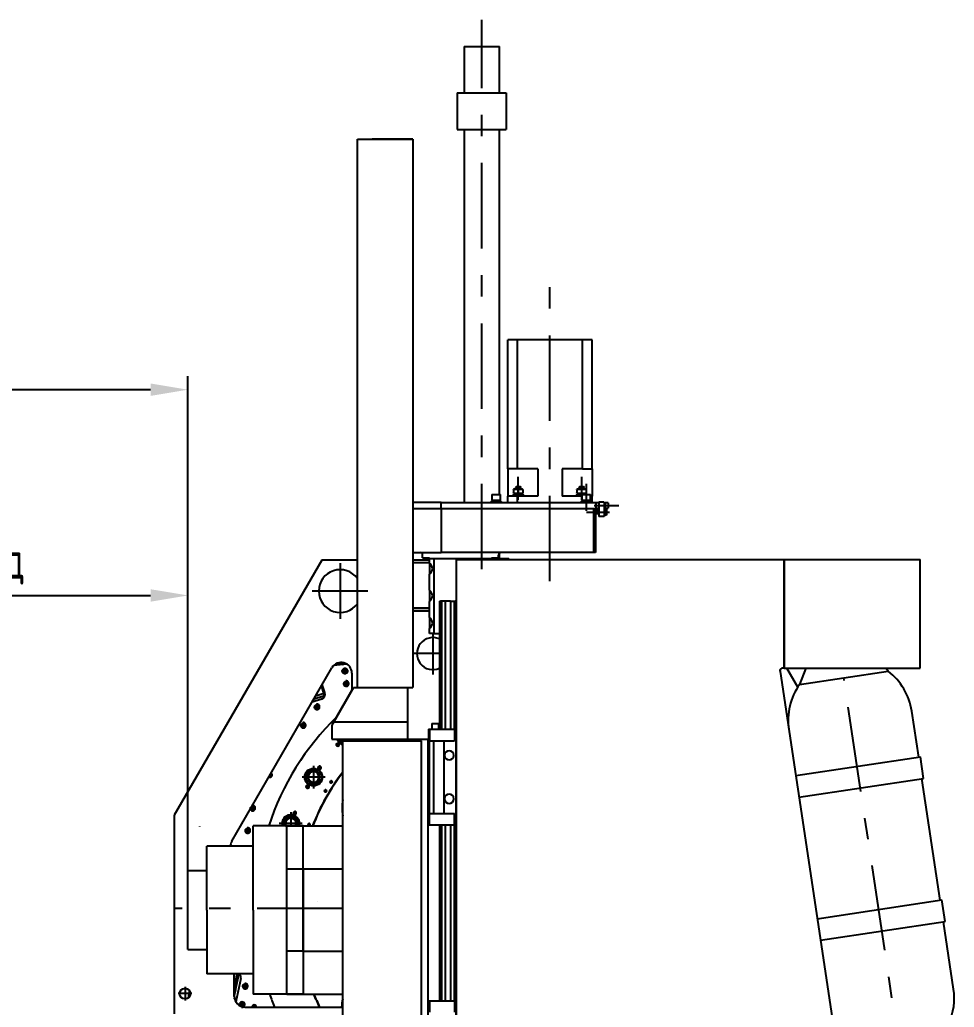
# Model space of a CAD drawing. Extents: x 387 to 958, y 84 to 319.
# Drawn here: x 517.9 to 605.2, y 173 to 265.3 of the extents above; entities that cross this region are included whole.
import ezdxf

# ---------------------------------------------------------------- set-up
doc = ezdxf.new("R2010")
doc.units = 0
doc.header["$PDMODE"] = 1
doc.linetypes.add('AXIS-MY', pattern=[15, 8, -2.5, 2, -2.5])
doc.linetypes.add('DASHDOT', pattern=[6, 3, -1.5, 0, -1.5])
doc.layers.get('0').update_dxf_attribs({"linetype": 'CONTINUOUS'})
doc.layers.get('DEFPOINTS').update_dxf_attribs({"linetype": 'CONTINUOUS'})
doc.layers.add('AXIS', color=1, linetype='AXIS-MY')
doc.layers.add('DIM', color=4, linetype='CONTINUOUS')
doc.styles.add('MY-DIM', font='txt@cad.shx', dxfattribs={"width": 0.7})
doc.dimstyles.new('MY-STYLE', dxfattribs={"dimtxt": 3.5, "dimasz": 3.5, "dimexe": 1.25, "dimexo": 0, "dimgap": 1, "dimtad": 1, "dimdec": 4, "dimtxsty": 'MY-DIM', "dimcen": 2.5, "dimclrt": 7, "dimazin": 3, "dimtfac": 1, "dimtdec": 4, "dimtmove": 0, "dimatfit": 3, "dimtolj": 1, "dimtzin": 0})

# ---------------------------------------------------------------- blocks, each defined once
blk = doc.blocks.new('*D36')
at = {"layer": 'DEFPOINTS', "color": 0}
for p in [(533.592, 211.491), (490.791, 189.375), (533.592, 185.749)]:
    blk.add_point(p, dxfattribs=at)
at = {"layer": 'DIM', "color": 0}
for p, q in [((490.791, 189.375), (490.791, 212.741)), ((533.592, 185.749), (533.592, 212.741)), ((494.291, 211.491), (530.092, 211.491))]:
    blk.add_line(p, q, dxfattribs=at)
for points in [[(494.291, 212.074), (494.291, 210.908), (490.791, 211.491)], [(530.092, 212.074), (530.092, 210.908), (533.592, 211.491)]]:
    blk.add_solid(points, dxfattribs=at)
at = {"layer": 'DIM', "color": 7, "insert": (512.192, 214.533), "char_height": 3.5, "attachment_point": 5, "style": 'MY-DIM'}
blk.add_mtext('\\A1;935 ход', dxfattribs=at)
blk = doc.blocks.new('*D37')
at = {"layer": 'DEFPOINTS', "color": 0}
for p in [(480.761, 230.735), (533.592, 212.741), (480.761, 190.625)]:
    blk.add_point(p, dxfattribs=at)
at = {"layer": 'DIM', "color": 0}
for p, q in [((480.761, 190.625), (480.761, 231.985)), ((533.592, 212.741), (533.592, 231.985)), ((530.092, 230.735), (484.261, 230.735))]:
    blk.add_line(p, q, dxfattribs=at)
for points in [[(484.261, 231.318), (484.261, 230.152), (480.761, 230.735)], [(530.092, 231.318), (530.092, 230.152), (533.592, 230.735)]]:
    blk.add_solid(points, dxfattribs=at)
at = {"layer": 'DIM', "color": 7, "insert": (507.177, 233.485), "char_height": 3.5, "attachment_point": 5, "style": 'MY-DIM'}
blk.add_mtext('\\A1;1040 max', dxfattribs=at)

msp = doc.modelspace()

# ---------------------------------------------------------------- linework, layer by layer
at = {"color": 7, "linetype": 'CONTINUOUS'}
for p, q in [((559.4079097, 262.8277635), (561.0578734, 262.8277635)), ((559.4079097, 262.8277635), (559.4079097, 258.5124737)), ((561.0578734, 262.8277635), (562.7078371, 262.8277635)), ((562.7078371, 258.5124737), (562.7078371, 262.8277635)), ((558.7733082, 258.5124737), (558.7733082, 255.0602419)), ((558.7733082, 258.5124737), (563.3424386, 258.5124737)), ((563.3424386, 258.5124737), (563.3424386, 255.0602419)), ((558.7733082, 255.0602419), (563.3424386, 255.0602419)), ((559.4079097, 255.0602419), (559.4079097, 220.1825469)), ((562.7078371, 220.9186845), (562.7078371, 255.0602419)), ((549.4319751, 254.159087), (554.6103228, 254.159087)), ((549.4319751, 254.1587273), (549.4319751, 254.159087)), ((549.4319751, 202.8829312), (549.4319751, 254.1587273)), ((549.4319751, 254.1587273), (554.6103228, 254.1587273)), ((554.6103228, 254.1589136), (550.8027142, 254.1588953)), ((550.8027142, 254.1588953), (550.8027142, 254.1588247)), ((550.8027142, 254.1588247), (554.6103228, 254.1588063)), ((554.6103228, 254.159087), (554.6103228, 254.1589136)), ((554.6103228, 254.1589136), (554.6103228, 254.1588063)), ((554.6103228, 254.1588063), (554.6103228, 254.1587273)), ((554.6103228, 254.1587273), (554.6103228, 202.8829312)), ((564.3994959, 235.4129814), (563.4947429, 235.4129814)), ((563.4947429, 223.33017), (563.4947429, 235.4129814)), ((570.4590477, 235.4129814), (564.3994959, 235.4129814)), ((564.3994959, 223.33017), (564.3994959, 235.4129814)), ((570.4590477, 223.33017), (570.4590477, 235.4129814)), ((571.3638007, 235.4129814), (570.4590477, 235.4129814)), ((571.3638007, 223.33017), (571.3638007, 235.4129814)), ((563.4947429, 223.33017), (563.4947429, 220.7917643)), ((564.3994959, 223.33017), (563.4947429, 223.33017)), ((566.2948242, 223.33017), (564.3994959, 223.33017)), ((566.2948242, 223.33017), (566.2948242, 220.7917643)), ((568.5637194, 223.33017), (568.5637194, 220.7917643)), ((570.4590477, 223.33017), (568.5637194, 223.33017)), ((570.4590477, 223.33017), (571.3638007, 223.33017)), ((571.3638007, 223.33017), (571.3638007, 220.7917643)), ((564.2950358, 221.6802063), (564.2138068, 221.5989773)), ((564.2950358, 221.6802063), (564.6402589, 221.6802063)), ((564.7214879, 221.5989773), (564.6402589, 221.6802063)), ((570.2182847, 221.6802063), (570.1370557, 221.5989773)), ((570.2182847, 221.6802063), (570.5018279, 221.6802063)), ((570.5018279, 221.6802063), (570.5635079, 221.6802063)), ((570.6447369, 221.5989773), (570.5635079, 221.6802063)), ((561.9970835, 220.9186845), (562.8093734, 220.9186845)), ((561.9970835, 220.9186845), (561.9970835, 220.4110034)), ((562.8093734, 220.4110034), (562.8093734, 220.9186845)), ((564.3994959, 220.7917643), (563.4947429, 220.7917643)), ((563.4947429, 220.1825469), (563.4947429, 220.7917643)), ((563.9599662, 220.8933005), (564.9753285, 220.8933005)), ((563.9599662, 220.8933005), (563.9599662, 220.7917643)), ((564.0716561, 221.4263657), (564.0361184, 221.405848)), ((564.0361184, 221.3673054), (564.0361184, 221.4032446)), ((564.0361184, 221.3673054), (564.0361184, 221.0792811)), ((564.0361184, 221.0434915), (564.0361184, 221.0792811)), ((564.0361184, 221.0407385), (564.0716561, 221.0202208)), ((564.8636387, 221.4263657), (564.0716561, 221.4263657)), ((564.8636387, 221.0202208), (564.0716561, 221.0202208)), ((564.0818097, 221.0202208), (564.0818097, 220.8933005)), ((564.7214879, 221.5989773), (564.2138068, 221.5989773)), ((564.2138068, 221.5989773), (564.2138068, 221.4263657)), ((566.2948242, 220.7917643), (564.3994959, 220.7917643)), ((564.3994959, 220.1825469), (564.3994959, 220.7917643)), ((564.4676474, 221.3673054), (564.4676474, 221.0792811)), ((564.7214879, 221.4263657), (564.7214879, 221.5989773)), ((564.8991763, 221.405848), (564.8636387, 221.4263657)), ((564.8636387, 221.0202208), (564.8991763, 221.0407385)), ((564.8991763, 221.4030949), (564.8991763, 221.3673054)), ((564.8991763, 221.3673054), (564.8991763, 221.0792811)), ((564.8991763, 221.0792811), (564.8991763, 221.0433419)), ((564.9753285, 220.7917643), (564.9753285, 220.8933005)), ((570.4245906, 220.7917643), (568.5637194, 220.7917643)), ((569.8832151, 220.8933005), (570.4245906, 220.8933005)), ((569.8832151, 220.8933005), (569.8832151, 220.7917643)), ((569.994905, 221.4263657), (569.9593673, 221.405848)), ((569.9593673, 221.3673054), (569.9593673, 221.4032446)), ((569.9593673, 221.3673054), (569.9593673, 221.0792811)), ((569.9593673, 221.0434915), (569.9593673, 221.0792811)), ((569.9593673, 221.0407385), (569.994905, 221.0202208)), ((570.7868876, 221.4263657), (569.994905, 221.4263657)), ((570.7868876, 221.0202208), (569.994905, 221.0202208)), ((570.0050586, 221.0202208), (570.0050586, 220.8933005)), ((570.554031, 221.5989773), (570.1370557, 221.5989773)), ((570.1370557, 221.5989773), (570.1370557, 221.4263657)), ((570.3908963, 221.3673054), (570.3908963, 221.0792811)), ((570.4245906, 220.9186845), (570.4245906, 220.4110034)), ((570.4245906, 220.9186845), (571.2368804, 220.9186845)), ((570.6447369, 221.5989773), (570.554031, 221.5989773)), ((570.6447369, 221.4263657), (570.6447369, 221.5989773)), ((570.8224253, 221.405848), (570.7868876, 221.4263657)), ((570.7868876, 221.0202208), (570.8224253, 221.0407385)), ((570.8224253, 221.4030949), (570.8224253, 221.3673054)), ((570.8224253, 221.3673054), (570.8224253, 221.0792811)), ((570.8224253, 221.0792811), (570.8224253, 221.0433419)), ((571.2368804, 220.4110034), (571.2368804, 220.9186845)), ((571.2368804, 220.7917643), (571.3638007, 220.7917643)), ((571.3638007, 220.1825469), (571.3638007, 220.7917643)), ((557.2756488, 220.1825469), (554.6103228, 220.1825469)), ((557.2756488, 220.1825469), (571.7445616, 220.1825469)), ((557.2756488, 219.6240976), (557.2756488, 220.1825469)), ((561.8955473, 220.2840831), (562.9109096, 220.2840831)), ((561.8955473, 220.2840831), (561.8955473, 220.1825469)), ((561.9970835, 220.4110034), (562.8093734, 220.4110034)), ((562.0173908, 220.4110034), (562.0173908, 220.2840831)), ((562.9109096, 220.1825469), (562.9109096, 220.2840831)), ((570.3230544, 220.2840831), (570.3230544, 220.1825469)), ((570.3230544, 220.2840831), (571.3384167, 220.2840831)), ((570.4245906, 220.4110034), (571.2368804, 220.4110034)), ((570.4448978, 220.4110034), (570.4448978, 220.2840831)), ((571.3384167, 220.1825469), (571.3384167, 220.2840831)), ((571.7445616, 219.6240976), (571.7445616, 220.1825469)), ((571.7445616, 220.1825469), (571.9984022, 220.1825469)), ((571.9984022, 220.2079309), (571.9984022, 220.1825469)), ((572.5060833, 220.2079309), (571.9984022, 220.2079309)), ((571.9984022, 220.1825469), (571.9984022, 219.6240976)), ((572.5060833, 220.2079309), (572.5060833, 218.8879599)), ((572.5771587, 220.1292403), (572.5060833, 220.1292403)), ((572.5060833, 219.9168605), (572.5771587, 219.9427298)), ((572.5771587, 219.889784), (572.5060833, 219.8639147)), ((572.5771587, 220.1571628), (572.5771587, 219.6494817)), ((572.8817674, 220.1571628), (572.5771587, 220.1571628)), ((572.8817674, 220.1571628), (572.8817674, 219.6494817)), ((554.6103228, 219.6240976), (557.2756488, 219.6240976)), ((557.2756488, 219.6240976), (571.5414891, 219.6240976)), ((557.2756488, 219.6240976), (557.2756488, 215.5118803)), ((571.5414891, 219.6240976), (571.5922572, 219.6240976)), ((571.5414891, 215.5118803), (571.5414891, 219.6240976)), ((571.5922572, 219.6240976), (571.7445616, 219.6240976)), ((571.6937935, 219.6240976), (571.6937935, 215.5118803)), ((571.7953297, 219.3956411), (571.6937935, 219.3956411)), ((571.6937935, 219.1925686), (571.7953297, 219.1925686)), ((571.9984022, 219.6240976), (571.7445616, 219.6240976)), ((571.8460978, 219.4464092), (571.7953297, 219.3956411)), ((571.7953297, 219.3956411), (571.7953297, 219.1925686)), ((571.7953297, 219.1925686), (571.8460978, 219.1418005)), ((571.8460978, 219.4464092), (571.8460978, 219.1418005)), ((571.9984022, 219.4464092), (571.8460978, 219.4464092)), ((571.8460978, 219.1418005), (571.9984022, 219.1418005)), ((571.9984022, 219.6240976), (571.9984022, 218.8879599)), ((572.5060833, 218.8879599), (571.9984022, 218.8879599)), ((572.5060833, 219.6774041), (572.5771587, 219.6774041)), ((572.5434109, 219.5872147), (572.5060833, 219.5225614)), ((572.5060833, 219.0656483), (572.5434109, 219.000995)), ((572.7225963, 219.5872147), (572.5434109, 219.5872147)), ((572.7225963, 219.4406598), (572.5434109, 219.4406598)), ((572.7225963, 219.1475499), (572.5434109, 219.1475499)), ((572.7225963, 219.000995), (572.5434109, 219.000995)), ((572.5771587, 219.6494817), (572.8817674, 219.6494817)), ((572.7599239, 219.5225614), (572.7225963, 219.5872147)), ((572.7225963, 219.000995), (572.7599239, 219.0656483)), ((572.7599239, 219.2941049), (572.7599239, 219.5225614)), ((572.7599239, 219.0656483), (572.7599239, 219.2941049)), ((554.6103228, 215.5118803), (557.2756488, 215.5118803)), ((555.5241489, 215.0041991), (555.5241489, 215.2580397)), ((571.5414891, 215.5118803), (557.2756488, 215.5118803)), ((562.631685, 215.0041991), (562.631685, 215.2580397)), ((562.7078371, 214.953431), (562.7078371, 215.4393181)), ((571.6937935, 215.5118803), (571.5414891, 215.5118803)), ((556.1841344, 214.7835343), (554.6103228, 214.7835343)), ((554.6103228, 214.5804618), (556.1841344, 214.5804618)), ((555.5241489, 215.0041991), (555.7779894, 215.0041991)), ((555.7779894, 215.0041991), (556.1841344, 215.0041991)), ((556.1841344, 215.0041991), (556.1841344, 214.953431)), ((556.1841344, 214.953431), (556.5902793, 214.953431)), ((556.1841344, 214.5090552), (556.1841344, 214.953431)), ((556.1841344, 214.5090552), (556.1841344, 213.4686185)), ((556.5902793, 214.953431), (563.5962791, 214.953431)), ((556.5902793, 214.953431), (556.5902793, 207.9474312)), ((558.671772, 214.8393792), (589.3357134, 214.8393792)), ((558.671772, 214.8393792), (558.671772, 125.6398012)), ((561.9716995, 215.0041991), (562.3778444, 215.0041991)), ((561.9716995, 214.953431), (561.9716995, 215.0041991)), ((562.3778444, 215.0041991), (562.631685, 215.0041991)), ((563.5962791, 214.8393792), (563.5962791, 214.953431)), ((589.3357134, 214.8393792), (602.0277422, 214.8393792)), ((589.3357134, 214.8393792), (589.3357134, 204.6789707)), ((589.3357134, 204.6857562), (589.3357134, 214.8393792)), ((602.0277422, 204.6857562), (602.0277422, 214.8393792)), ((556.1841344, 212.719634), (556.1841344, 213.4686185)), ((556.1841344, 211.9706495), (556.1841344, 212.719634)), ((556.1841344, 211.9706495), (556.1841344, 210.9302127)), ((556.1841344, 210.1812282), (556.1841344, 210.9302127)), ((557.108114, 210.9683105), (557.1464588, 210.9683105)), ((557.108114, 210.9683105), (557.108114, 198.9740896)), ((557.1464588, 210.9683105), (557.1999175, 210.9683105)), ((557.2299575, 210.9683105), (557.1999175, 210.9683105)), ((557.1999175, 210.9683105), (557.1999175, 198.9740896)), ((557.2858024, 210.9683105), (557.2299575, 210.9683105)), ((557.2299575, 210.9683105), (557.2299575, 198.9740896)), ((557.6411793, 210.9683105), (557.2858024, 210.9683105)), ((557.2858024, 210.9683105), (557.2858024, 198.9740896)), ((558.1285532, 210.9683105), (557.6411793, 210.9683105)), ((557.6411793, 210.9683105), (557.6411793, 198.9740896)), ((558.1285532, 210.9683105), (558.48393, 210.9683105)), ((558.1285532, 210.9683105), (558.1285532, 198.9740896)), ((558.48393, 210.9683105), (558.5397749, 210.9683105)), ((558.48393, 210.9683105), (558.48393, 198.9740896)), ((558.5397749, 210.9683105), (558.5698148, 210.9683105)), ((558.5397749, 210.9683105), (558.5397749, 198.9740896)), ((558.671772, 210.9683105), (558.5698148, 210.9683105)), ((558.5698148, 210.9683105), (558.5698148, 198.9740896)), ((556.1841344, 209.4322437), (556.1841344, 210.1812282)), ((556.1841344, 209.4322437), (556.1841344, 208.391807)), ((556.1841344, 207.9474312), (556.1841344, 208.391807)), ((556.5902793, 207.9474312), (556.1841344, 207.9474312)), ((556.5902793, 207.9474312), (557.108114, 207.9474312)), ((588.9371202, 204.3846886), (599.286264, 135.5395836)), ((589.3357134, 204.6789707), (589.1072569, 204.6789707)), ((589.3357134, 204.6857562), (602.0277422, 204.6857562)), ((591.3633141, 204.6857562), (590.7676457, 203.1697649)), ((590.7676457, 203.1697649), (599.0414174, 204.41352)), ((599.0414174, 204.41352), (598.8244907, 204.6857562)), ((549.0765983, 202.8832925), (547.2243791, 199.6751645)), ((547.2243791, 199.6747837), (549.0765983, 202.8829312)), ((549.0765983, 202.8832925), (549.4319751, 202.8832925)), ((549.0765983, 202.8829312), (549.0765983, 202.8832925)), ((549.0765983, 202.8829312), (554.1534098, 202.8829312)), ((549.4319751, 202.8829312), (554.6103228, 202.8829312)), ((554.1534098, 199.6747837), (554.1534098, 202.8829312)), ((601.8985567, 196.3693035), (601.2528744, 200.6645443)), ((547.2243791, 199.6751645), (547.0458737, 199.3659841)), ((547.2243791, 199.6747837), (547.0458737, 199.3656033)), ((547.2243791, 199.6747837), (554.1534098, 199.6747837)), ((554.1534098, 198.0599506), (554.1534098, 199.6747837)), ((556.3914941, 199.5069549), (557.0024927, 199.5069549)), ((556.3914941, 199.5069549), (556.3914941, 198.9992738)), ((557.0024927, 199.5069549), (557.108114, 199.5069549)), ((557.0024927, 199.5069549), (557.0024927, 198.9992738)), ((547.0458737, 199.3656033), (547.0458737, 199.3659841)), ((547.0458737, 199.3656033), (547.0458737, 198.0599506)), ((556.0825981, 198.9740896), (556.1079822, 198.9740896)), ((556.0825981, 198.9740896), (556.0825981, 197.9079592)), ((556.1079822, 198.9740896), (556.1587503, 198.9740896)), ((556.1079822, 198.9740896), (556.1079822, 197.9079592)), ((556.1587503, 198.9740896), (558.5194676, 198.9740896)), ((556.1587503, 198.9740896), (556.1587503, 197.9079592)), ((556.3914941, 198.9992738), (557.0024927, 198.9992738)), ((557.0024927, 198.9992738), (557.108114, 198.9992738)), ((558.5194676, 198.9740896), (558.6210039, 198.9740896)), ((558.5194676, 198.9740896), (558.5194676, 197.9079592)), ((558.6210039, 198.9740896), (558.6210039, 190.0389014)), ((547.0458737, 198.0599506), (554.1534098, 198.0599506)), ((548.061236, 197.907696), (548.061236, 198.0599506)), ((548.061236, 197.907696), (548.061236, 197.9076461)), ((550.1934968, 197.907696), (548.061236, 197.907696)), ((548.061236, 197.9076461), (555.4226126, 197.9076461)), ((548.061236, 165.5683569), (548.061236, 197.9076461)), ((550.1934968, 197.9076575), (555.4226126, 197.9076575)), ((554.1534098, 198.0602644), (556.03183, 198.0602644)), ((554.1534098, 198.0600004), (556.03183, 198.0600004)), ((555.4226126, 197.9076461), (555.4226126, 197.9076575)), ((555.4226126, 165.5683569), (555.4226126, 197.9076461)), ((556.03183, 198.0602119), (556.03183, 198.0602644)), ((556.0825981, 198.0602119), (556.03183, 198.0602119)), ((556.03183, 198.0600004), (556.03183, 198.060052)), ((556.03183, 198.060052), (556.0825981, 198.060052)), ((556.03183, 165.5684068), (556.03183, 198.0600004)), ((556.03183, 197.9079592), (556.1333662, 197.9079592)), ((556.1333662, 197.9079592), (556.5395112, 197.9079592)), ((556.1333662, 197.9079592), (556.1333662, 191.1050318)), ((556.5395112, 197.9079592), (556.5547416, 197.9079592)), ((556.5395112, 197.9079592), (556.5395112, 191.1050318)), ((556.5547416, 197.9079592), (557.5193358, 197.9079592)), ((556.5547416, 197.9079592), (556.5547416, 191.1050318)), ((557.5193358, 197.9079592), (558.5194676, 197.9079592)), ((557.5193358, 197.9079592), (557.5193358, 191.1050318)), ((590.401832, 194.6410578), (602.0572856, 196.3931644)), ((602.3591626, 194.3850029), (602.0572856, 196.3931644)), ((590.703709, 192.6328962), (602.3591626, 194.3850029)), ((603.9096381, 182.9910843), (602.2004337, 194.3611419)), ((556.03183, 191.1050318), (556.1333662, 191.1050318)), ((556.0825981, 190.0389014), (556.0825981, 191.1050318)), ((556.1079822, 190.0389014), (556.1079822, 191.1050318)), ((556.1333662, 191.1050318), (556.5395112, 191.1050318)), ((556.1587503, 190.0389014), (556.1587503, 191.1050318)), ((556.5395112, 191.1050318), (556.5547416, 191.1050318)), ((556.5547416, 191.1050318), (557.5193358, 191.1050318)), ((557.5193358, 191.1050318), (558.5194676, 191.1050318)), ((558.5194676, 190.0389014), (558.5194676, 191.1050318)), ((534.7045711, 189.8604361), (534.7061481, 189.8655312)), ((534.7061481, 189.8655312), (534.7125689, 189.8862754)), ((539.684497, 182.0681275), (539.684497, 189.9372509)), ((542.8321201, 189.9372509), (539.684497, 189.9372509)), ((542.8321201, 189.9372829), (544.3551636, 189.9372829)), ((542.8321201, 189.9372509), (542.8321201, 189.9372829)), ((542.8321201, 189.9372189), (542.8321201, 189.9372509)), ((542.8321201, 185.9115287), (542.8321201, 189.9372189)), ((544.3551636, 189.9372189), (542.8321201, 189.9372189)), ((544.3551636, 189.9372189), (544.3551636, 189.9372829)), ((544.3551636, 189.9372829), (548.061236, 189.9372829)), ((544.3551636, 189.9372829), (544.3551636, 189.9372189)), ((544.3551636, 185.9115287), (544.3551636, 189.9372189)), ((544.3551636, 185.9115287), (544.3551636, 189.9372189)), ((544.3551636, 189.9372189), (548.061236, 189.9372189)), ((556.0825981, 190.0389014), (556.1079822, 190.0389014)), ((556.1079822, 190.0389014), (556.1587503, 190.0389014)), ((556.1587503, 190.0389014), (558.5194676, 190.0389014)), ((557.108114, 190.0389014), (557.108114, 173.5900321)), ((557.1999175, 190.0389014), (557.1999175, 173.5900321)), ((557.2299575, 190.0389014), (557.2299575, 173.5900321)), ((557.2858024, 190.0389014), (557.2858024, 173.5900321)), ((557.6411793, 190.0389014), (557.6411793, 173.5900321)), ((558.1285532, 190.0389014), (558.1285532, 173.5900321)), ((558.48393, 190.0389014), (558.48393, 173.5900321)), ((558.5194676, 190.0389014), (558.6210039, 190.0389014)), ((558.5397749, 190.0389014), (558.5397749, 173.5900321)), ((558.5698148, 190.0389014), (558.5698148, 173.5900321)), ((535.3692072, 182.0681434), (535.3692072, 188.0334466)), ((539.684497, 188.0334466), (535.3692072, 188.0334466)), ((535.3692072, 185.7488814), (533.5923232, 185.7488814)), ((533.5923232, 182.0681624), (533.5923232, 185.7488814)), ((542.8321201, 182.0681275), (542.8321201, 185.9115287)), ((542.8321201, 185.9115287), (544.3551636, 185.9115287)), ((544.3551636, 185.9115287), (548.061236, 185.9115287)), ((544.3551636, 178.2247264), (544.3551636, 185.9115287)), ((544.3551636, 185.9115287), (544.3551636, 174.1991032)), ((592.4129134, 181.2628386), (604.068356, 183.0149435)), ((604.3702329, 181.006782), (604.068356, 183.0149435)), ((533.5923232, 178.3875048), (533.5923232, 182.0681624)), ((535.3692072, 182.0682428), (535.3692072, 176.1029396)), ((539.684497, 182.0682587), (539.684497, 174.1991353)), ((542.8321201, 174.1991032), (542.8321201, 182.0681275)), ((592.7147904, 179.254677), (604.3702329, 181.006782)), ((605.158362, 174.6842592), (604.2115151, 180.9829227)), ((533.5923232, 178.3875048), (535.3692072, 178.3875048)), ((544.3551636, 178.2247264), (542.8321201, 178.2247264)), ((544.3551636, 178.2248575), (548.061236, 178.2248575)), ((544.3551636, 178.2247264), (548.061236, 178.2247264)), ((539.684497, 176.1029396), (535.3692072, 176.1029396)), ((542.8321201, 174.1991353), (539.684497, 174.1991353)), ((544.3551636, 174.1991673), (542.8321201, 174.1991673)), ((542.8321201, 174.1991673), (542.8321201, 174.1991353)), ((542.8321201, 174.1991353), (542.8321201, 174.1991032)), ((542.8321201, 174.1991032), (544.3551636, 174.1991032)), ((544.3551636, 174.1991673), (548.061236, 174.1991673)), ((544.3551636, 174.1991032), (544.3551636, 174.1991673)), ((544.3551636, 174.1991673), (544.3551636, 174.1991032)), ((556.0825981, 173.5900321), (556.1079822, 173.5900321)), ((556.0825981, 173.5900321), (556.0825981, 172.5239017)), ((556.1079822, 173.5900321), (556.1587503, 173.5900321)), ((556.1079822, 173.5900321), (556.1079822, 172.5239017)), ((556.1587503, 173.5900321), (558.5194676, 173.5900321)), ((556.1587503, 173.5900321), (556.1587503, 172.5239017)), ((558.5194676, 173.5900321), (558.6210039, 173.5900321)), ((558.5194676, 173.5900321), (558.5194676, 172.5239017)), ((558.6210039, 173.5900321), (558.6210039, 164.6548439))]:
    msp.add_line(p, q, dxfattribs=at)
at = {"color": 7}
for p, q in [((546.0919787, 214.8026434), (532.3169787, 190.9436407)), ((549.4319751, 214.8026434), (546.0919787, 214.8026434)), ((556.1841344, 210.3026434), (554.6103228, 210.3026434)), ((556.1841344, 210.0526434), (554.6103228, 210.0526434)), ((554.6103228, 210.0526434), (556.1841344, 210.0526434)), ((548.4673205, 205.0633428), (547.2080431, 204.9336675)), ((537.6830065, 188.5026434), (547.0509569, 204.7284063)), ((548.9169787, 204.2284063), (548.9169787, 202.6068241)), ((590.6010605, 202.9223664), (589.5829672, 204.6857562)), ((532.3169787, 190.9436407), (532.3169787, 172.3526434)), ((548.061236, 191.0969004), (548.0327563, 191.0684209)), ((548.0327563, 191.0684209), (548.061236, 191.0969004)), ((537.9169787, 174.0026434), (537.9169787, 176.1029396)), ((537.916997, 173.9984869), (538.3475268, 176.0032323)), ((538.5312426, 175.6680425), (538.0621508, 173.4837377)), ((538.9169787, 173.0026434), (548.061236, 173.0026434))]:
    msp.add_line(p, q, dxfattribs=at)
at = {"color": 7, "ltscale": 0.012999}
msp.add_line((547.6194872, 205.1831243), (547.6221483, 205.1572637), dxfattribs=at)
at = {"color": 7, "ltscale": 0.104542}
msp.add_line((547.6221483, 205.1572637), (547.8301317, 205.178681), dxfattribs=at)
at = {"color": 7, "linetype": 'DASHDOT', "ltscale": 0.040239}
msp.add_line((547.8281542, 205.23122), (547.8364001, 205.1511663), dxfattribs=at)
at = {"color": 7, "ltscale": 0.033768}
msp.add_line((547.8301317, 205.178681), (547.8973131, 205.1856023), dxfattribs=at)
at = {"color": 7, "ltscale": 0.021368}
msp.add_line((547.8973131, 205.1856023), (547.8929369, 205.2281133), dxfattribs=at)
at = {"color": 7, "ltscale": 0.033195}
for p, q in [((547.8973131, 205.1856023), (547.9633532, 205.1924017)), ((537.9465014, 173.8024969), (537.9604418, 173.8674078))]:
    msp.add_line(p, q, dxfattribs=at)
at = {"color": 7, "ltscale": 0.017634}
msp.add_line((547.9597399, 205.2274847), (547.9633532, 205.1924017), dxfattribs=at)
at = {"color": 7, "ltscale": 0.040996}
msp.add_line((547.9633532, 205.1924017), (548.0449145, 205.2008001), dxfattribs=at)
at = {"color": 7, "ltscale": 0.009873}
msp.add_line((548.0428881, 205.2204412), (548.0449145, 205.2008001), dxfattribs=at)
at = {"color": 7, "ltscale": 0.347132}
msp.add_line((546.2917162, 202.3320379), (545.6309801, 202.1188909), dxfattribs=at)
at = {"color": 7, "ltscale": 0.356753}
msp.add_line((546.2908556, 202.3533941), (546.0717943, 203.0324407), dxfattribs=at)
at = {"color": 7, "ltscale": 0.392164}
msp.add_line((546.3873278, 202.4154241), (546.1465258, 203.1618719), dxfattribs=at)
at = {"color": 7, "ltscale": 0.010687}
msp.add_line((546.2917162, 202.3320379), (546.2908556, 202.3533941), dxfattribs=at)
at = {"color": 7, "ltscale": 0.17556}
msp.add_line((546.2917162, 202.3320379), (546.3058459, 201.9812017), dxfattribs=at)
at = {"color": 7, "ltscale": 0.460186}
msp.add_line((546.0649828, 201.7860601), (545.1890612, 201.5034917), dxfattribs=at)
at = {"color": 7, "ltscale": 0.466516}
msp.add_line((545.3754381, 201.8263006), (546.2634081, 202.1127569), dxfattribs=at)
at = {"color": 7, "ltscale": 0.055923}
msp.add_line((545.6309801, 202.1188909), (545.5245348, 202.0845525), dxfattribs=at)
at = {"color": 7, "ltscale": 0.050568}
msp.add_line((545.5999316, 202.2151434), (545.6309801, 202.1188909), dxfattribs=at)
at = {"color": 7, "ltscale": 0.078956}
msp.add_line((546.2634081, 202.1127569), (546.3118883, 201.96247), dxfattribs=at)
at = {"color": 7, "ltscale": 0.000804138}
for p, q in [((545.7131518, 182.8668554), (545.7131518, 182.8652471)), ((545.7131518, 182.8652471), (545.7131518, 182.8668554))]:
    msp.add_line(p, q, dxfattribs=at)
at = {"color": 7, "ltscale": 0.024915}
msp.add_line((532.3168871, 179.6376073), (532.2965258, 179.592127), dxfattribs=at)
at = {"color": 7, "ltscale": 0.011208}
msp.add_line((532.2965258, 179.592127), (532.3169848, 179.5829687), dxfattribs=at)
at = {"color": 7, "ltscale": 0.055753}
msp.add_line((537.9169848, 175.4820135), (538.0260058, 175.4586004), dxfattribs=at)
at = {"color": 7, "ltscale": 0.34713}
msp.add_line((538.1643789, 176.1029396), (538.0260058, 175.4586004), dxfattribs=at)
at = {"color": 7, "ltscale": 0.175563}
msp.add_line((538.2374051, 176.1029396), (538.482683, 175.9742071), dxfattribs=at)
at = {"color": 7, "ltscale": 0.078957}
msp.add_line((538.3475268, 176.0032323), (538.5019213, 175.970075), dxfattribs=at)
at = {"color": 7, "ltscale": 0.259602}
msp.add_line((538.0260058, 175.4586004), (537.9169848, 174.950971), dxfattribs=at)
at = {"color": 7, "ltscale": 0.091703}
msp.add_line((538.0535692, 174.6344396), (537.9169848, 174.7568426), dxfattribs=at)
at = {"color": 7, "ltscale": 0.325226}
msp.add_line((537.916997, 173.9984869), (538.0535692, 174.6344396), dxfattribs=at)
at = {"color": 7, "ltscale": 0.030571}
msp.add_line((537.9178759, 173.960407), (537.9776537, 173.9475683), dxfattribs=at)
at = {"color": 7, "ltscale": 0.018038}
msp.add_line((537.9251696, 173.8749822), (537.9604418, 173.8674078), dxfattribs=at)
at = {"color": 7, "ltscale": 0.004963}
msp.add_line((537.9465014, 173.8024969), (537.9367968, 173.8045843), dxfattribs=at)
at = {"color": 7, "ltscale": 0.011003}
msp.add_line((537.941881, 173.780982), (537.9465014, 173.8024969), dxfattribs=at)
at = {"color": 7, "ltscale": 0.040994}
msp.add_line((537.9604418, 173.8674078), (537.9776537, 173.9475683), dxfattribs=at)
at = {"color": 7, "linetype": 'CONTINUOUS', "flags": 128}
for points in [[(572.5434109, 219.5872147), (572.5208622, 219.5087284), (572.5434109, 219.4406598)], [(572.5434109, 219.1475499), (572.5208622, 219.0690636), (572.5434109, 219.000995)], [(572.7225963, 219.4406598), (572.745145, 219.5191461), (572.7225963, 219.5872147)], [(572.7225963, 219.000995), (572.745145, 219.0794814), (572.7225963, 219.1475499)]]:
    msp.add_lwpolyline(points, dxfattribs=at)
at = {"color": 7}
for centre, radius in [((548.2641466, 204.414118), 0.25), ((548.2641466, 204.414118), 0.175), ((548.384508, 203.2453008), 0.2094), ((548.3845141, 203.2453008), 0.17), ((545.6524828, 201.0750799), 0.2094), ((545.6524828, 201.0750799), 0.17), ((544.370769, 199.3481695), 0.2094), ((544.370769, 199.3481756), 0.17), ((547.5863329, 197.549201), 0.122925), ((545.332683, 194.4998296), 0.825), ((545.332683, 194.4998296), 0.75), ((545.8910387, 195.389063), 0.122925), ((546.9796862, 194.0560552), 0.08105), ((544.7743212, 193.6105962), 0.122925), ((546.4479113, 193.209168), 0.08105), ((543.5651903, 191.145191), 0.122925), ((539.1733629, 189.5089666), 0.2094), ((539.1733691, 189.5089666), 0.17), ((544.9071947, 190.067658), 0.08105), ((533.3169787, 174.2526434), 0.5), ((538.9407213, 174.9553197), 0.2094), ((538.9407213, 174.9553197), 0.17), ((538.6466051, 173.2285802), 0.175)]:
    msp.add_circle(centre, radius, dxfattribs=at)
at = {"color": 7, "linetype": 'CONTINUOUS', "extrusion": (0, 0, -1)}
for centre in [(-558.0117865, 196.5371736), (-558.0117865, 192.4757244)]:
    msp.add_circle(centre, 0.431529, dxfattribs=at)
at = {"color": 7, "linetype": 'CONTINUOUS'}
for centre, radius, start, end in [((564.252, 220.7927716), 0.6137539, 69.429600246, 110.593758269), ((564.2517657, 221.6538148), 0.6137539, 249.429600247, 290.593758266), ((564.683529, 220.7927716), 0.6137539, 69.429600243, 110.593758267), ((564.6832947, 221.6538148), 0.6137539, 249.42960025, 290.593758263), ((570.1752489, 220.7927716), 0.6137539, 69.429600245, 110.593758269), ((570.1750147, 221.6538148), 0.6137539, 249.429600244, 290.593758269), ((570.6067779, 220.7927716), 0.6137539, 69.429600245, 110.593758265), ((570.6065437, 221.6538148), 0.6137539, 249.429600249, 290.593758265), ((573.0365194, 219.2954941), 0.5148237, 163.299511092, 196.700488908), ((572.2582124, 219.2944566), 0.4870667, 342.445366431, 17.554633569), ((555.2703083, 215.2580397), 0.2538406, 0, 90), ((562.8855255, 215.2580397), 0.2538406, 90, 180), ((555.7779894, 213.9888368), 0.6599855, 307.979872445, 52.020127555), ((555.7779894, 211.4504311), 0.6599855, 307.979872445, 52.020127555), ((555.7779894, 208.9120253), 0.6599855, 307.979872445, 52.020127555), ((589.1854144, 204.437462), 0.2538406, 107.932711402, 191.999306566), ((595.5045121, 199.8004214), 5.8129492, 8.548978845, 52.522283901), ((595.5045121, 199.8004214), 5.8129492, 144.57567379, 188.548978846), ((599.4099997, 173.8201364), 5.8129492, 304.441299875, 8.548978846)]:
    msp.add_arc(centre, radius, start, end, dxfattribs=at)
at = {"color": 7}
for centre, radius, start, end in [((547.8169787, 211.9026434), 2, 36.147786586, 323.852213414), ((556.4919787, 206.0526434), 1.5, 65.747608121, 294.252391879), ((547.9169787, 204.2284063), 1, 0, 149.999997344), ((548.2641527, 204.414118), 0.65, 79.936613517, 111.822422752), ((545.9114733, 202.2619146), 0.5, 287.87952029, 17.879519379), ((564.9169787, 182.2026434), 25, 134.225699358, 161.977870379), ((547.5863329, 197.549201), 0.15, 169.999993347, 100.000014166), ((548.3173754, 198.3029119), 0.825, 197.12747384, 251.912318953), ((548.3173754, 198.3029119), 0.75, 198.901880112, 250.030537276), ((548.3173754, 198.3029119), 0.5866025, 204.467935364, 244.109727584), ((548.3173754, 198.3029119), 0.5, 209.072942543, 239.184254852), ((542.149663, 196.6573614), 0.2094, 327.095314372, 332.904683959), ((541.2549975, 194.7017034), 0.2094, 241.670647271, 58.329351059), ((545.1633044, 194.6061834), 0.4, 76.084817127, 173.632424551), ((545.332683, 194.4998296), 0.5, 98.416462128, 197.333252916), ((545.332683, 194.4998296), 0.5866025, 345.11193443, 130.637790745), ((564.9169787, 182.2026434), 21.15, 142.840950153, 158.549085551), ((564.9169787, 182.2026434), 21.125, 142.930505889, 158.522440838), ((545.332683, 194.4998296), 0.5, 17.333257925, 98.416462128), ((545.8910387, 195.389063), 0.15, 169.999993347, 100.000014166), ((541.2549975, 194.7017034), 0.17, 242.05729062, 57.94270088), ((545.332683, 194.4998296), 0.5866025, 165.111941147, 310.637785736), ((545.1633044, 194.6061834), 0.4, 173.632424551, 219.664897917), ((545.332683, 194.4998296), 0.5, 197.333252916, 278.416463949), ((545.5020556, 194.3934759), 0.4, 256.084818948, 353.632423811), ((545.332683, 194.4998296), 0.5, 278.416463949, 17.333257925), ((545.5020556, 194.3934759), 0.4, 353.632423811, 39.66489951), ((546.9796862, 194.0560552), 0.1, 169.999993347, 100.000014166), ((544.7743212, 193.6105962), 0.15, 169.999993347, 100.000014166), ((546.4479113, 193.209168), 0.1, 169.999993347, 100.000014166), ((551.9925158, 191.6344061), 4, 169.364118458, 190.635881542), ((539.6418749, 191.6078985), 0.2094, 196.527413537, 103.369640182), ((539.6418749, 191.6078985), 0.17, 182.236280888, 117.763717443), ((543.2039171, 190.1593023), 0.825, 344.388427039, 195.613882508), ((543.2039171, 190.1593023), 0.75, 342.780941171, 197.221620421), ((543.0161242, 190.2281133), 0.4, 88.084817461, 185.632428528), ((543.2039171, 190.1593023), 0.5, 110.416462462, 206.365947339), ((543.2039171, 190.1593023), 0.5866025, 357.111934978, 142.637791079), ((543.2039171, 190.1593023), 0.5, 29.333258259, 110.416462462), ((543.391704, 190.0904852), 0.4, 5.632423718, 51.664903259), ((543.2039171, 190.1593023), 0.5, 333.638148844, 29.333258259), ((543.2039171, 190.1593023), 0.5866025, 177.111941481, 202.243154831), ((543.0161242, 190.2281133), 0.4, 185.632428528, 226.648500623), ((543.391704, 190.0904852), 0.4, 337.480023661, 5.632423718), ((538.5490343, 188.0026434), 1, 149.999997344, 178.23482467), ((538.0423876, 175.7730291), 0.5, 347.879518544, 41.286220438), ((535.6401537, 173.8742376), 2, 161.408134466, 180.089525111), ((538.9169787, 174.0026434), 1, 180.000005009, 269.999997496), ((564.9169787, 182.2026434), 25, 198.671411257, 201.592340316), ((564.9169787, 182.2026434), 21.15, 202.235535119, 205.784560164), ((564.9169787, 182.2026434), 21.125, 202.263257908, 205.817304091), ((551.9529589, 172.8253179), 4, 166.638339711, 177.459215619), ((538.6466051, 173.2285833), 0.65, 151.936615521, 155.644561297), ((539.7954088, 172.9818639), 0.2094, 5.692785088, 174.307219921), ((539.7954088, 172.981867), 0.17, 7.016664433, 172.983338014)]:
    msp.add_arc(centre, radius, start, end, dxfattribs=at)
at = {"color": 7, "linetype": 'CONTINUOUS'}
for centre, start_param, end_param in [((564.4676474, 220.8268791), 4.7750869922, 4.8957995495), ((564.4676474, 221.0866422), 4.5895294026, 4.6496909685), ((570.3908963, 220.8268791), 4.7990999518, 4.8957995495), ((570.3908963, 221.0866422), 4.5896948453, 4.6496909685), ((562.4032284, 220.2176617), 4.7750869922, 4.8957995495), ((562.4032284, 220.4774248), 4.5895892888, 4.6496909685), ((570.8307355, 220.2176617), 4.7750869922, 4.8957995495), ((570.8307355, 220.4774248), 4.589559893, 4.6496909685), ((556.7976391, 199.0656952), 1.6334943386, 1.6573180186), ((557.4086377, 199.0656952), 1.6334943386, 1.6573180186)]:
    msp.add_ellipse(centre, major_axis=(0, 1.0600803), ratio=0.3639702343, start_param=start_param, end_param=end_param, dxfattribs=at)
at = {"layer": 'AXIS'}
for p, q in [((561.0578734, 213.9380687), (561.0578734, 265.3323901)), ((567.4292718, 212.8141202), (567.4292718, 241.0990102)), ((547.8169787, 214.5026434), (547.8169787, 209.3026434)), ((550.4169787, 211.9026434), (545.2169787, 211.9026434)), ((556.4919787, 208.0026434), (556.4919787, 204.1026434)), ((557.108114, 206.0526434), (554.5419787, 206.0526434)), ((600.9647119, 163.4777999), (594.9045316, 203.7916424)), ((545.332683, 195.5723272), (545.332683, 193.427326)), ((546.4051806, 194.4998296), (544.2601794, 194.4998296)), ((543.2039171, 191.2317999), (543.2039171, 189.9372189)), ((544.2764147, 190.1593023), (542.1314135, 190.1593023)), ((548.061236, 182.2026434), (532.3169787, 182.2026434)), ((533.3169787, 174.9026434), (533.3169787, 173.6026434)), ((533.9669787, 174.2526434), (532.6669787, 174.2526434))]:
    msp.add_line(p, q, dxfattribs=at)
at = {"layer": 'AXIS', "linetype": 'CONTINUOUS'}
for p, q in [((564.4676474, 220.4263657), (564.4676474, 222.5989773)), ((570.3908963, 222.5989773), (570.3908963, 220.4263657)), ((570.8307355, 221.9186845), (570.8307355, 219.4110034)), ((571.5771587, 219.9033222), (573.8817674, 219.9033222)), ((570.8460978, 219.2941049), (572.9984022, 219.2941049))]:
    msp.add_line(p, q, dxfattribs=at)
at = {"layer": 'AXIS', "ltscale": 0.325}
for p, q in [((548.5891466, 204.414118), (547.9391466, 204.414118)), ((548.2641466, 204.739118), (548.2641466, 204.089118)), ((538.9716051, 173.2285802), (538.3216051, 173.2285802)), ((538.6466051, 173.5535802), (538.6466051, 172.9035802))]:
    msp.add_line(p, q, dxfattribs=at)
at = {"layer": 'AXIS', "ltscale": 0.272223}
for p, q in [((548.6567309, 203.2453008), (548.1122851, 203.2453008)), ((539.2129442, 174.9553197), (538.6684984, 174.9553197))]:
    msp.add_line(p, q, dxfattribs=at)
at = {"layer": 'AXIS', "ltscale": 0.27222}
for p, q in [((548.384508, 203.5175176), (548.384508, 202.9730779)), ((545.6524828, 201.3473028), (545.6524828, 200.8028631)), ((545.9247057, 201.0750799), (545.380266, 201.0750799)), ((544.370769, 199.6203924), (544.370769, 199.0759527)), ((544.6429858, 199.3481695), (544.0985461, 199.3481695)), ((539.9140978, 191.6078985), (539.3696581, 191.6078985)), ((539.6418749, 191.8801153), (539.6418749, 191.3356756)), ((539.4455858, 189.5089666), (538.9011462, 189.5089666)), ((539.1733629, 189.7811834), (539.1733629, 189.2367437)), ((538.9407213, 175.2275396), (538.9407213, 174.6830999))]:
    msp.add_line(p, q, dxfattribs=at)
at = {"layer": 'AXIS', "ltscale": 0.159802}
for p, q in [((547.5863329, 197.7090032), (547.5863329, 197.3893987)), ((547.7461352, 197.549201), (547.4265307, 197.549201)), ((546.050841, 195.389063), (545.7312365, 195.389063)), ((545.8910387, 195.5488653), (545.8910387, 195.2292608)), ((544.9341234, 193.6105962), (544.614519, 193.6105962)), ((544.7743212, 193.7703985), (544.7743212, 193.450794)), ((543.5651903, 191.3049932), (543.5651903, 190.9853887)), ((543.7249926, 191.145191), (543.4053881, 191.145191))]:
    msp.add_line(p, q, dxfattribs=at)
at = {"layer": 'AXIS', "ltscale": 0.105365}
for p, q in [((547.0850512, 194.0560552), (546.8743212, 194.0560552)), ((546.9796862, 194.1614202), (546.9796862, 193.9506902)), ((546.5532763, 193.209168), (546.3425463, 193.209168)), ((546.4479113, 193.314533), (546.4479113, 193.103803)), ((545.0125597, 190.067658), (544.8018297, 190.067658)), ((544.9071947, 190.1730169), (544.9071947, 189.9622869))]:
    msp.add_line(p, q, dxfattribs=at)
at = {"layer": 'DIM'}
for centre, radius, start, end in [((548.384508, 203.2453008), 0.25, 169.999993347, 100.000014166), ((545.6524828, 201.0750799), 0.25, 169.999993347, 100.000014166), ((544.370769, 199.3481695), 0.25, 169.999993347, 100.000014166), ((539.6418749, 191.6078985), 0.25, 169.999993347, 100.000014166), ((543.5651903, 191.145191), 0.15, 169.999993347, 100.000014166), ((539.1733629, 189.5089666), 0.25, 169.999993347, 100.000014166), ((544.9071947, 190.067658), 0.1, 169.999993347, 100.000014166), ((538.9407213, 174.9553197), 0.25, 169.999993347, 100.000014166), ((538.6466051, 173.2285802), 0.25, 300.431898512, 201.058916202)]:
    msp.add_arc(centre, radius, start, end, dxfattribs=at)

# ---------------------------------------------------------------- dimensions: what is measured, and where the dimension line sits
at = {"layer": 'DIM', "color": 2}
for base, p1, p2, text, picture, middle in [((480.7607738, 230.7349664), (533.5923232, 212.740979), (480.7607738, 190.6251905), '1040 max', '*D37', (507.1765485, 233.4849664)), ((533.5923232, 211.490979), (490.7911472, 189.3751905), (533.5923232, 185.7488814), '935 ход', '*D36', (512.1917352, 214.5326456))]:
    dim = msp.add_linear_dim(base=base, p1=p1, p2=p2, text=text, dimstyle='MY-STYLE', override={"dimlfac": 20}, dxfattribs=at)
    dim.commit()
    dim.dimension.update_dxf_attribs({"geometry": picture, "text_midpoint": middle})

doc.saveas('drawing.dxf')
